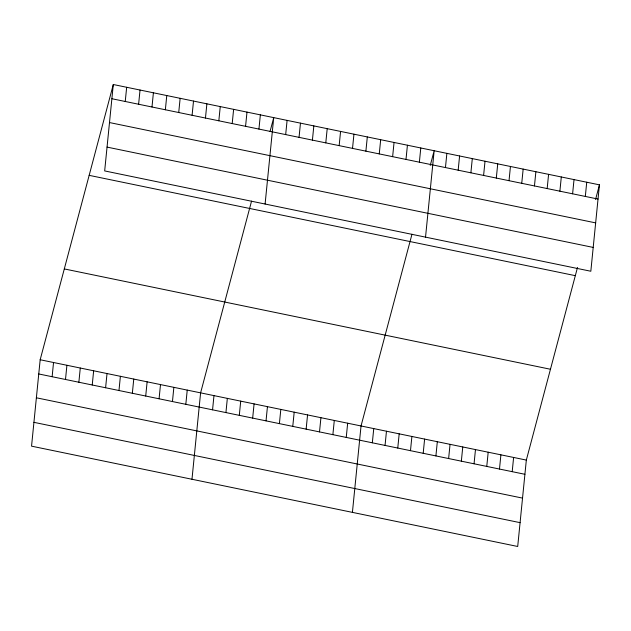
<?xml version="1.0" encoding="UTF-8"?>
<svg xmlns="http://www.w3.org/2000/svg" width="631" height="631" viewBox="0 0 631 631"><rect width="100%" height="100%" fill="white"/><g stroke="black" fill="none" stroke-linecap="round" stroke-linejoin="round"><path stroke-width="0.95" d="M113.296 84.515L104.667 170.922L590.829 271.251L599.45 184.844L113.296 84.515L40.171 359.749L31.55 446.156L517.704 546.485L526.333 460.078L577.515 267.418M52.128 376.723L53.54 362.51M65.498 379.483L66.91 365.27M78.867 382.244L80.279 368.031M92.236 384.997L93.648 370.783M125.246 101.488L126.665 87.275M105.606 387.757L107.018 373.544M138.615 104.249L140.035 90.036M118.975 390.518L120.387 376.305M151.984 107.01L153.404 92.796M132.344 393.279L133.756 379.065M165.354 109.77L166.773 95.557M145.714 396.039L147.126 381.826M178.723 112.523L180.143 98.31M159.083 398.792L160.495 384.579M192.092 115.284L193.512 101.07M172.452 401.553L173.864 387.339M205.461 118.044L206.881 103.831M185.822 404.313L187.233 390.1M218.831 120.805L220.251 106.592M191.982 479.26L200.603 392.861L251.548 201.115M232.2 123.566L233.62 109.352M212.56 409.834L213.972 395.613M245.569 126.318L246.989 112.105M225.93 412.587L227.341 398.374M258.939 129.079L260.358 114.866M239.299 415.348L240.711 401.135M265.099 204.034L273.728 117.626L270.068 131.39M252.668 418.108L254.08 403.895M285.677 134.6L287.097 120.387M266.03 420.869L267.449 406.656M299.047 137.361L300.466 123.14M279.399 423.63L280.819 409.409M312.416 140.114L313.836 125.9M292.768 426.382L294.188 412.169M325.785 142.874L327.205 128.661M306.138 429.143L307.557 414.93M339.155 145.635L340.574 131.422M319.507 431.904L320.927 417.69M352.524 148.395L353.944 134.182M332.876 434.664L334.296 420.451M365.893 151.156L367.313 136.935M346.245 437.417L347.665 423.204M379.263 153.909L380.682 139.696M352.413 512.372L361.035 425.964L411.98 234.219M392.632 156.669L394.052 142.456M372.329 442.804L373.749 428.591M406.001 159.43L407.421 145.217M385.052 445.431L386.464 431.218M419.37 162.191L420.79 147.977M397.767 448.049L399.178 433.836M425.531 237.138L434.16 150.73L430.255 165.409M410.481 450.676L411.893 436.463M445.454 167.57L446.874 153.357M423.196 453.303L424.608 439.089M458.169 170.196L459.589 155.983M435.911 455.921L437.322 441.708M470.884 172.815L472.303 158.602M448.625 458.548L450.045 444.334M483.598 175.442L485.018 161.228M461.34 461.174L462.76 446.961M496.313 178.068L497.733 163.855M474.055 463.793L475.474 449.58M509.028 180.687L510.447 166.474M486.769 466.419L488.189 452.206M521.742 183.313L523.162 169.1M499.484 469.046L500.904 454.833M534.457 185.94L535.877 171.727M512.198 471.665L513.618 457.451M547.172 188.559L548.591 174.345M559.886 191.185L561.306 176.972M572.601 193.812L574.021 179.598M585.316 196.43L586.735 182.217M595.554 199.522L599.45 184.844M111.876 98.728L598.03 199.057M109.494 122.556L595.656 222.885M107.049 147.102L593.203 247.423M89.168 175.347L575.322 275.668M64.307 268.924L550.461 369.253M40.171 359.749L526.333 460.078M38.759 373.962L524.913 474.291M36.377 397.79L522.531 498.111M33.924 422.336L520.086 522.657"/></g></svg>
